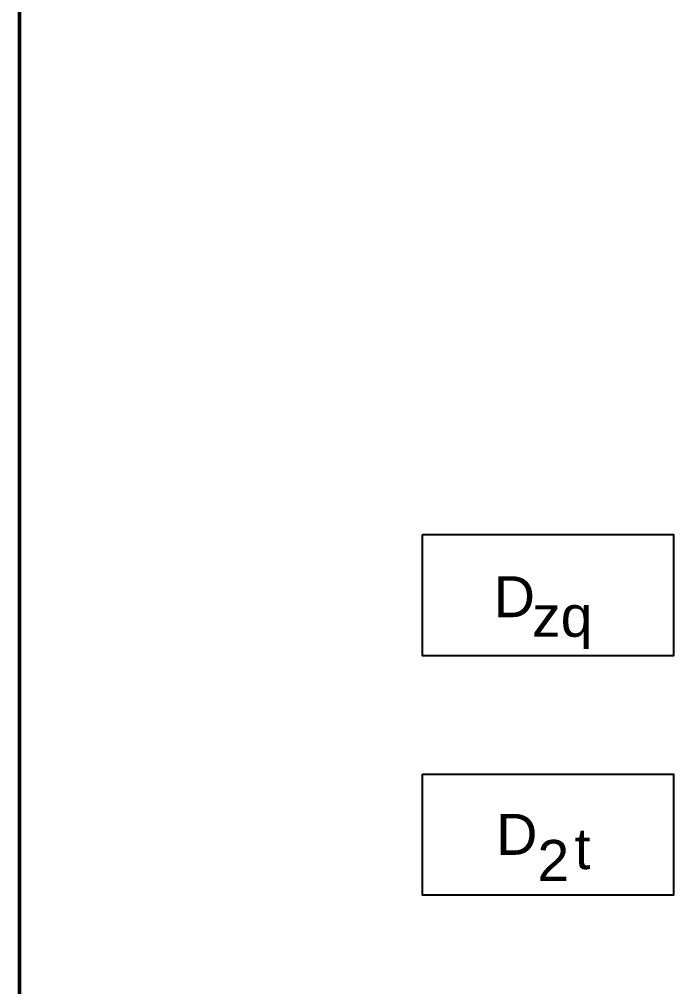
# Model space of a CAD drawing. Header units: millimetres. Extents: x 417511 to 419139, y 2845303 to 2846491.
# Drawn here: x 418622.8 to 418782.3, y 2846004.4 to 2846240.4 of the extents above; entities that cross this region are included whole.
import ezdxf

# ---------------------------------------------------------------- set-up
doc = ezdxf.new("R2010")
doc.units = ezdxf.units.MM
doc.header["$LTSCALE"] = 0.3
doc.layers.add('图例', color=7, linetype='Continuous')
doc.layers.add('图框+网格线', color=7, linetype='Continuous')
doc.styles.get("Standard").update_dxf_attribs({"font": 'arial.ttf'})

msp = doc.modelspace()

# ---------------------------------------------------------------- linework, layer by layer
at = {"layer": '图例', "linetype": 'ByBlock', "lineweight": -3}
for points in [[(418721.1, 2846114.69), (418782.31, 2846114.69), (418782.31, 2846085.14), (418721.1, 2846085.14)], [(418721.1, 2846056.27), (418782.31, 2846056.27), (418782.31, 2846026.72), (418721.1, 2846026.72)]]:
    msp.add_lwpolyline(points, close=True, dxfattribs=at)
at = {"layer": '图框+网格线', "lineweight": 50}
msp.add_line((418622.76, 2846432.27), (418622.76, 2845370.23), dxfattribs=at)

# ---------------------------------------------------------------- texts
at = {"layer": '图例', "linetype": 'ByBlock', "lineweight": -3, "char_height": 10, "attachment_point": 1}
for s, width, insert in [('D', 6.4321, (418738.42, 2846104.54)), ('zq', 19.3219, (418747.77, 2846099.77)), ('D', 12.2398, (418739.02, 2846046.57)), ('^It', 7.2457, (418758.16, 2846043.08)), ('2', 12.4212, (418749.08, 2846040.2))]:
    msp.add_mtext_dynamic_manual_height_columns(s, width=width, gutter_width=25, heights=[0], dxfattribs=dict(at, insert=insert))

doc.saveas('drawing.dxf')
